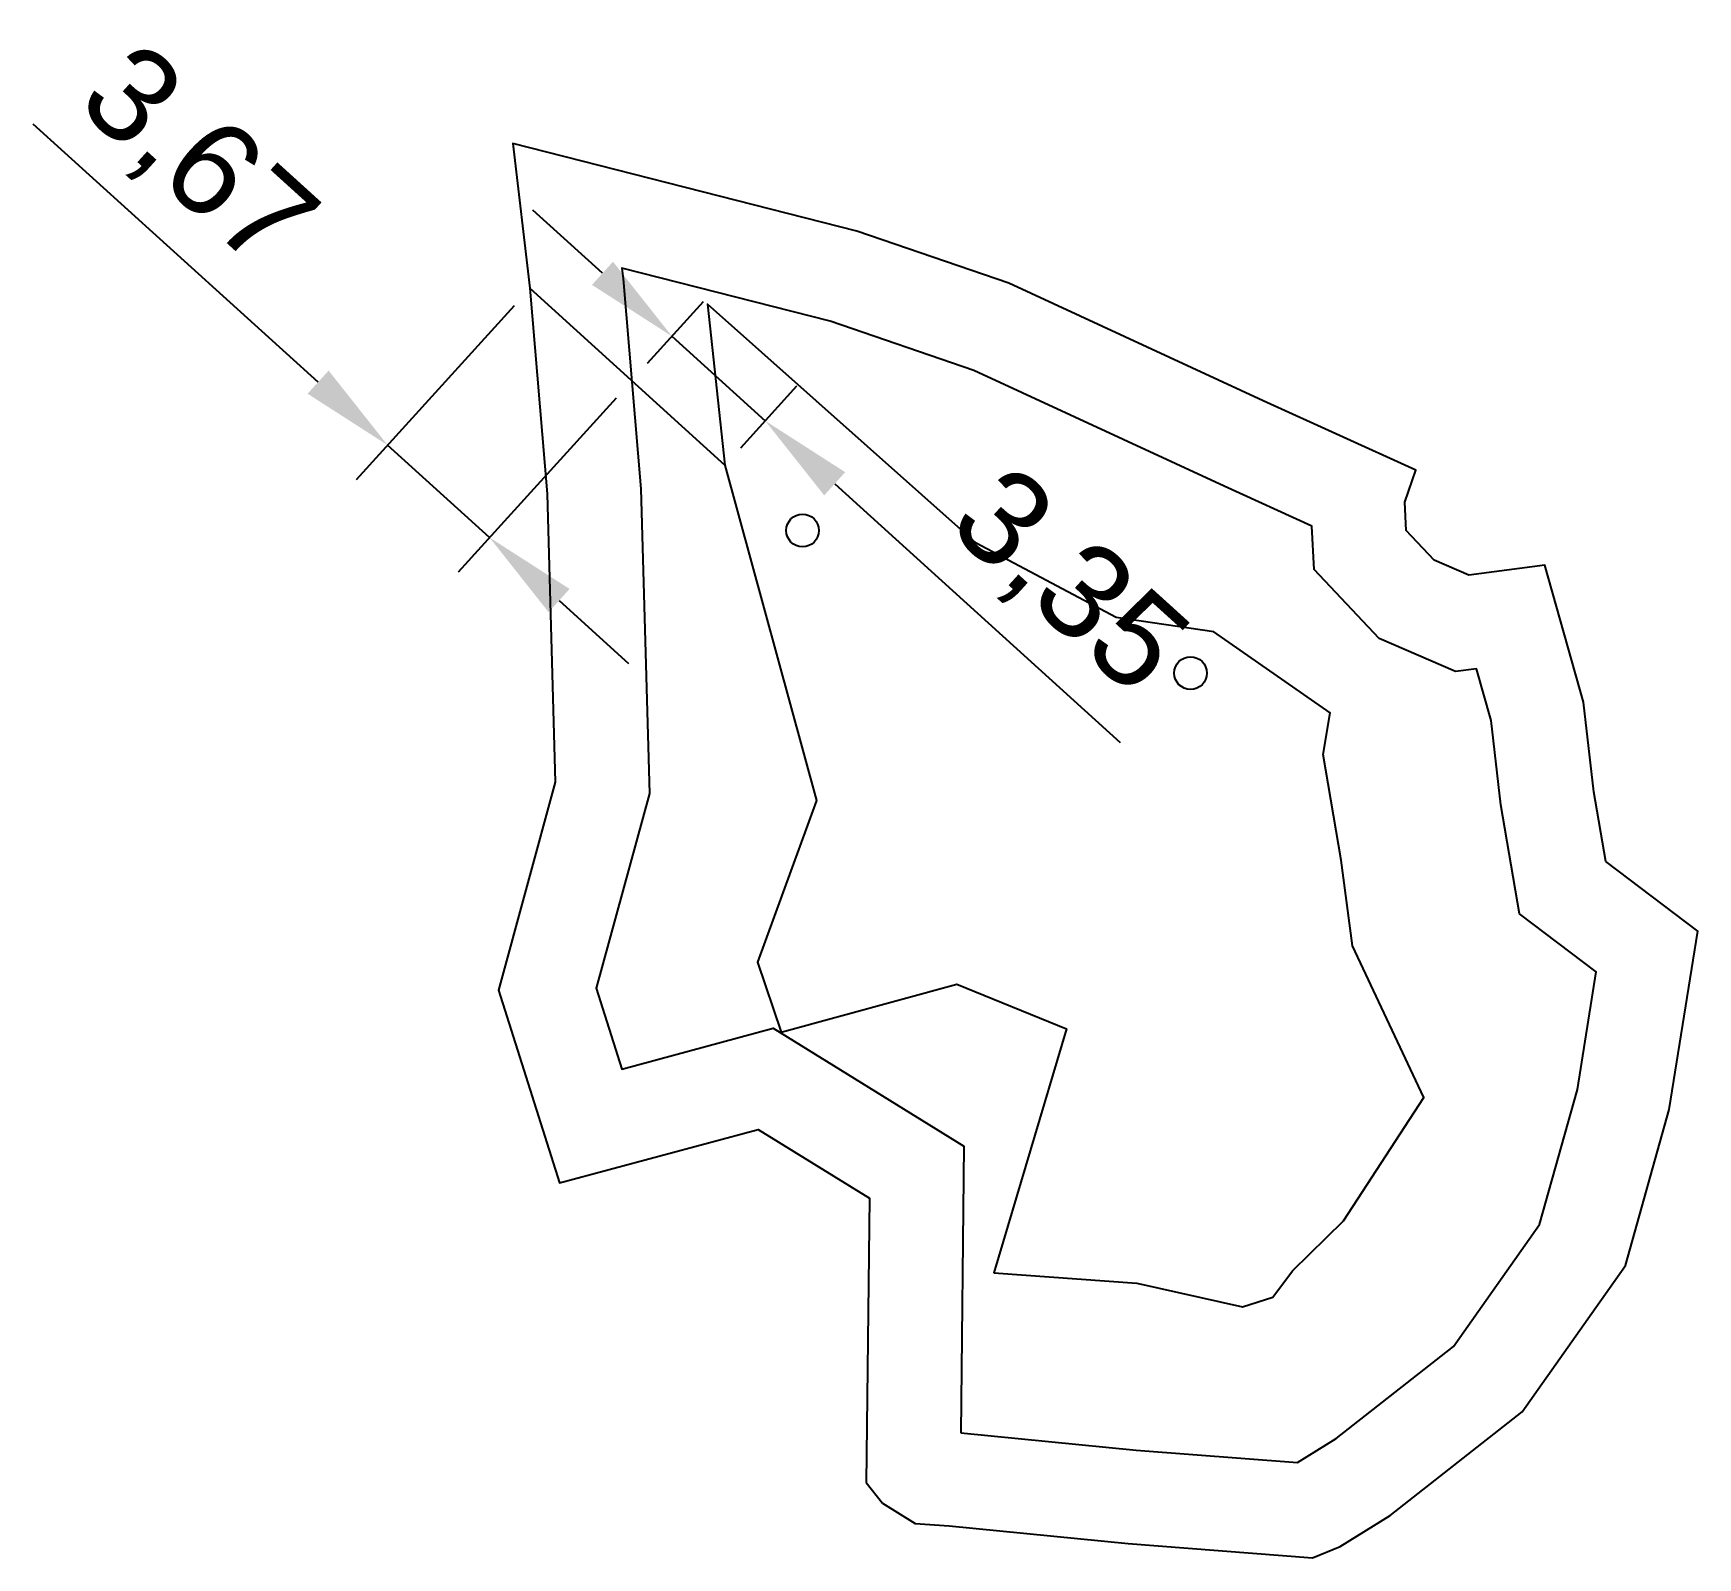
# Model space of a CAD drawing. Header units: millimetres. Extents: x 617798.4 to 617842.7, y 1317800.5 to 1317841.1.
import ezdxf

# ---------------------------------------------------------------- set-up
doc = ezdxf.new("R2010")
doc.units = ezdxf.units.MM
doc.styles.get("Standard").update_dxf_attribs({"font": 'arial.ttf'})
doc.dimstyles.new('ISO-25', dxfattribs={"dimtxt": 2.5, "dimasz": 2.5, "dimexe": 1.25, "dimexo": 0.625, "dimtad": 1, "dimtxsty": 'Standard', "dimcen": 2.5, "dimadec": 0, "dimazin": 0, "dimtfac": 1, "dimtmove": 0, "dimatfit": 3, "dimfxl": 1, "dimarcsym": 0})

# ---------------------------------------------------------------- blocks, each defined once
blk = doc.blocks.new('*D2')
at = {"color": 0, "lineweight": -2, "transparency": 16777216}
for p, q in [((617813.547, 1317834.747), (617811.695, 1317836.426)), ((617814.747, 1317832.349), (617816.239, 1317833.994)), ((617815.399, 1317833.068), (617817.882, 1317830.817)), ((617817.23, 1317830.098), (617818.721, 1317831.744)), ((617819.734, 1317829.138), (617827.336, 1317822.247))]:
    blk.add_line(p, q, dxfattribs=at)
at = {"color": 0, "transparency": 16777216}
for points in [[(617813.827, 1317835.056), (617813.267, 1317834.438), (617815.399, 1317833.068)], [(617820.014, 1317829.447), (617819.454, 1317828.83), (617817.882, 1317830.817)]]:
    blk.add_solid(points, dxfattribs=at)
at = {"layer": 'Defpoints', "color": 0, "transparency": 16777216}
for p in [(617814.327, 1317831.885), (617817.882, 1317830.817), (617816.81, 1317829.635)]:
    blk.add_point(p, dxfattribs=at)
at = {"color": 0, "transparency": 16777216, "insert": (617825.89, 1317826.429), "char_height": 2.5, "attachment_point": 5, "rotation": 317.8076}
blk.add_mtext('3,35', dxfattribs=at)
blk = doc.blocks.new('*D3')
at = {"color": 0, "lineweight": -2, "transparency": 16777216}
for p, q in [((617805.971, 1317831.846), (617798.383, 1317838.725)), ((617811.192, 1317833.884), (617806.984, 1317829.241)), ((617813.908, 1317831.422), (617809.699, 1317826.78)), ((617810.539, 1317827.706), (617807.823, 1317830.167)), ((617812.391, 1317826.027), (617814.243, 1317824.348))]:
    blk.add_line(p, q, dxfattribs=at)
at = {"color": 0, "transparency": 16777216}
for points in [[(617806.251, 1317832.155), (617805.691, 1317831.538), (617807.823, 1317830.167)], [(617812.671, 1317826.336), (617812.111, 1317825.718), (617810.539, 1317827.706)]]:
    blk.add_solid(points, dxfattribs=at)
at = {"layer": 'Defpoints', "color": 0, "transparency": 16777216}
for p in [(617811.612, 1317834.347), (617814.327, 1317831.885), (617807.823, 1317830.167)]:
    blk.add_point(p, dxfattribs=at)
at = {"color": 0, "transparency": 16777216, "insert": (617802.679, 1317837.702), "char_height": 2.5, "attachment_point": 5, "rotation": 317.8076}
blk.add_mtext('3,67', dxfattribs=at)

msp = doc.modelspace()

# ---------------------------------------------------------------- linework, layer by layer
at = {"color": 3}
msp.add_lwpolyline([(617820.575, 1317802.53), (617821.008, 1317801.978), (617821.874, 1317801.435), (617822.78, 1317801.371), (617827.549, 1317800.897), (617832.46, 1317800.522), (617833.198, 1317800.824), (617834.531, 1317801.649), (617838.049, 1317804.413), (617840.805, 1317808.312), (617841.967, 1317812.461), (617842.726, 1317817.218), (617840.276, 1317819.072), (617839.96, 1317820.934), (617839.683, 1317823.316), (617838.651, 1317826.966), (617836.631, 1317826.703), (617835.705, 1317827.105), (617834.959, 1317827.897), (617834.919, 1317828.649), (617835.214, 1317829.499), (617831.148, 1317831.347), (617824.373, 1317834.481), (617820.326, 1317835.867), (617811.16, 1317838.204), (617811.612, 1317834.347), (617812.072, 1317828.867), (617812.29, 1317821.187), (617810.774, 1317815.643), (617812.398, 1317810.507), (617817.697, 1317811.936), (617820.659, 1317810.103)], close=True, dxfattribs=at)
at = {"color": 2}
msp.add_lwpolyline([(617823.09, 1317803.853), (617827.768, 1317803.388), (617832.06, 1317803.06), (617833.096, 1317803.701), (617836.218, 1317806.154), (617838.514, 1317809.402), (617839.521, 1317812.997), (617840.021, 1317816.13), (617837.977, 1317817.677), (617837.484, 1317820.58), (617837.223, 1317822.828), (617836.833, 1317824.208), (617836.269, 1317824.135), (617834.238, 1317825.017), (617832.511, 1317826.85), (617832.449, 1317828.009), (617830.106, 1317829.074), (617823.441, 1317832.158), (617819.611, 1317833.469), (617814.066, 1317834.883), (617814.1, 1317834.597), (617814.569, 1317829.007), (617814.8, 1317820.886), (617813.38, 1317815.694), (617814.06, 1317813.544), (617818.092, 1317814.632), (617823.174, 1317811.486)], close=True, dxfattribs=at)
msp.add_lwpolyline([(617811.612, 1317834.347), (617816.81, 1317829.635)])
msp.add_lwpolyline([(617823.972, 1317808.113), (617823.972, 1317808.113), (617827.785, 1317807.841), (617830.596, 1317807.205), (617831.404, 1317807.464), (617831.93, 1317808.17), (617833.286, 1317809.498), (617835.43, 1317812.785), (617833.532, 1317816.829), (617833.23, 1317819.113), (617832.747, 1317821.928), (617832.936, 1317823.039), (617829.838, 1317825.195), (617829.838, 1317825.195), (617827.232, 1317825.575), (617823.503, 1317827.559), (617816.344, 1317833.924), (617816.81, 1317829.635), (617816.81, 1317829.635), (617819.248, 1317820.7), (617817.673, 1317816.39), (617818.308, 1317814.524), (617822.985, 1317815.809), (617825.911, 1317814.616)], close=True)
for centre in [(617818.877, 1317827.893), (617829.214, 1317824.093)]:
    msp.add_circle(centre, 0.435)

# ---------------------------------------------------------------- dimensions: what is measured, and where the dimension line sits
for p2, distance, picture, middle in [((617811.612, 1317834.347), 5.641, '*D3', (617802.679, 1317837.702)), ((617816.81, 1317829.635), 1.596, '*D2', (617825.89, 1317826.429))]:
    dim = msp.add_aligned_dim(p1=(617814.327, 1317831.885), p2=p2, distance=distance, dimstyle='ISO-25')
    dim.commit()
    dim.dimension.update_dxf_attribs({"geometry": picture, "text_midpoint": middle})

doc.saveas('drawing.dxf')
